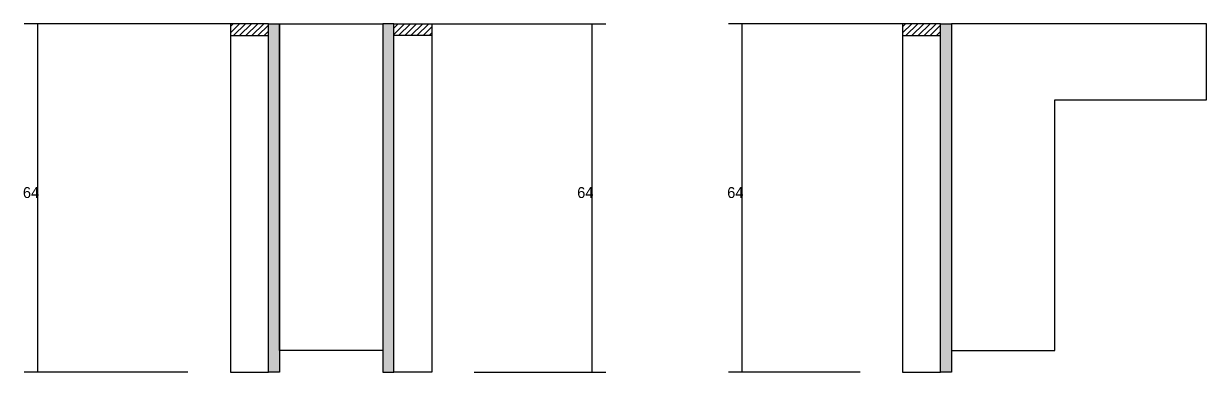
# Model space of a CAD drawing. Header units: metres. Extents: x 4806 to 7046, y 7871 to 9173.
# Drawn here: x 6341.1 to 6775.5, y 7870.6 to 7998.6 of the extents above; entities that cross this region are included whole.
import ezdxf

# ---------------------------------------------------------------- set-up
doc = ezdxf.new("R2010")
doc.units = ezdxf.units.M
for name, color, linetype in [('CONCRETO', 251, 'Continuous'), ('COTA', 241, 'Continuous'), ('Hachura', 253, 'Continuous'), ('Madeira', 126, 'Continuous'), ('Painéis', 200, 'Continuous')]:
    doc.layers.add(name, color=color, linetype=linetype)

msp = doc.modelspace()

# ---------------------------------------------------------------- hatches: boundary and pattern name
at = {"layer": 'Hachura'}
h = msp.add_hatch(dxfattribs=at)
h.set_pattern_fill('ANSI31', scale=0.5)
h.paths.add_polyline_path([(6431, 7994.2), (6431, 7998.6), (6431, 7998.6), (6417, 7998.6), (6417, 7998.6), (6417, 7994.2), (6417, 7994.2), (6431, 7994.2)])
h = msp.add_hatch(color=8, dxfattribs=at)
h.dxf.hatch_style = 1
h.paths.add_polyline_path([(6431, 7998.6), (6435, 7998.6), (6435, 7998.6), (6435, 7870.6), (6435, 7870.6), (6431, 7870.6), (6431, 7870.6), (6431, 7998.6)])
h = msp.add_hatch(color=8, dxfattribs=at)
h.dxf.hatch_style = 1
h.paths.add_polyline_path([(6477, 7998.6), (6473, 7998.6), (6473, 7998.6), (6473, 7870.6), (6473, 7870.6), (6477, 7870.6), (6477, 7870.6), (6477, 7998.6)])
h = msp.add_hatch(dxfattribs=at)
h.set_pattern_fill('ANSI31', scale=0.5)
h.paths.add_polyline_path([(6477, 7994.2), (6477, 7998.6), (6477, 7998.6), (6491, 7998.6), (6491, 7998.6), (6491, 7994.2), (6491, 7994.2), (6477, 7994.2)])
h = msp.add_hatch(dxfattribs=at)
h.set_pattern_fill('ANSI31', scale=0.5)
h.paths.add_polyline_path([(6677.9, 7994.2), (6677.9, 7998.6), (6677.9, 7998.6), (6663.9, 7998.6), (6663.9, 7998.6), (6663.9, 7994.2), (6663.9, 7994.2), (6677.9, 7994.2)])
h = msp.add_hatch(color=8, dxfattribs=at)
h.dxf.hatch_style = 1
h.paths.add_polyline_path([(6677.9, 7998.6), (6681.9, 7998.6), (6681.9, 7998.6), (6681.9, 7870.6), (6681.9, 7870.6), (6677.9, 7870.6), (6677.9, 7870.6), (6677.9, 7998.6)])

# ---------------------------------------------------------------- linework, layer by layer
at = {"layer": 'CONCRETO'}
for points in [[(6435, 7998.6), (6435, 7998.6), (6473, 7998.6), (6473, 7970.6), (6473, 7970.6), (6473, 7878.6), (6435, 7878.6), (6435, 7998.6)], [(6775.5, 7970.6), (6775.5, 7998.6), (6681.9, 7998.6), (6681.9, 7970.6), (6681.9, 7970.6), (6681.9, 7878.6), (6719.9, 7878.6), (6719.9, 7970.6)]]:
    msp.add_lwpolyline(points, close=True, dxfattribs=at)
at = {"layer": 'COTA'}
for p, q in [((6417, 7998.6), (6341.3, 7998.6)), ((6346.3, 7870.6), (6346.3, 7998.6)), ((6491, 7998.6), (6554.9, 7998.6)), ((6549.9, 7870.6), (6549.9, 7998.6)), ((6663.9, 7998.6), (6600, 7998.6)), ((6605, 7870.6), (6605, 7998.6)), ((6401.4, 7870.6), (6341.3, 7870.6)), ((6506.6, 7870.6), (6554.9, 7870.6)), ((6648.3, 7870.6), (6600, 7870.6))]:
    msp.add_line(p, q, dxfattribs=at)
at = {"layer": 'Madeira'}
for points in [[(6431, 7994.2), (6431, 7998.6), (6417, 7998.6), (6417, 7994.2)], [(6431, 7998.6), (6417, 7998.6), (6417, 7870.6), (6431, 7870.6)], [(6477, 7994.2), (6477, 7998.6), (6491, 7998.6), (6491, 7994.2)], [(6477, 7998.6), (6491, 7998.6), (6491, 7870.6), (6477, 7870.6)], [(6677.9, 7994.2), (6677.9, 7998.6), (6663.9, 7998.6), (6663.9, 7994.2)], [(6677.9, 7998.6), (6663.9, 7998.6), (6663.9, 7870.6), (6677.9, 7870.6)]]:
    msp.add_lwpolyline(points, close=True, dxfattribs=at)
at = {"layer": 'Painéis'}
for points in [[(6431, 7998.6), (6435, 7998.6), (6435, 7870.6), (6431, 7870.6)], [(6477, 7998.6), (6473, 7998.6), (6473, 7870.6), (6477, 7870.6)], [(6677.9, 7998.6), (6681.9, 7998.6), (6681.9, 7870.6), (6677.9, 7870.6)]]:
    msp.add_lwpolyline(points, close=True, dxfattribs=at)

# ---------------------------------------------------------------- texts
at = {"layer": 'COTA'}
for p in [(6340.8, 7934.6), (6544.4, 7934.6), (6599.5, 7934.6)]:
    msp.add_text('64', height=4, dxfattribs=at).set_placement(p)

doc.saveas('drawing.dxf')
